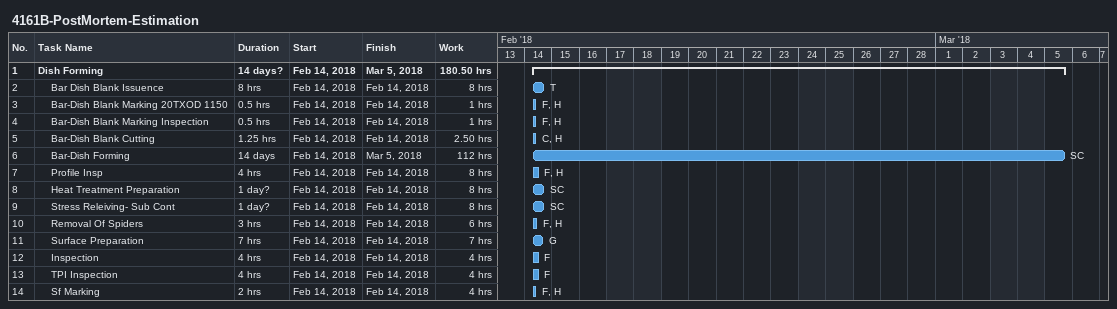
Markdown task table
4161B-PostMortem-Estimation

| ID | Level | Task | Duration | Start | Finish | Resources | Work (h) |
|---|---|---|---|---|---|---|---|
| 1 | 1 | **Dish Forming** | 14d? | 2018-02-14 | 2018-03-05 |  | 180.50 |
| 2 | 2 | Bar Dish Blank Issuence | 8h | 2018-02-14 | 2018-02-14 | T | 8 |
| 3 | 2 | Bar-Dish Blank Marking 20TXOD 1150 | 0.5h | 2018-02-14 | 2018-02-14 | F, H | 1 |
| 4 | 2 | Bar-Dish Blank Marking Inspection | 0.5h | 2018-02-14 | 2018-02-14 | F, H | 1 |
| 5 | 2 | Bar-Dish Blank Cutting | 1.25h | 2018-02-14 | 2018-02-14 | C, H | 2.50 |
| 6 | 2 | Bar-Dish Forming | 14d | 2018-02-14 | 2018-03-05 | SC | 112 |
| 7 | 2 | Profile Insp | 4h | 2018-02-14 | 2018-02-14 | F, H | 8 |
| 8 | 2 | Heat Treatment Preparation | 1d? | 2018-02-14 | 2018-02-14 | SC | 8 |
| 9 | 2 | Stress Releiving- Sub Cont | 1d? | 2018-02-14 | 2018-02-14 | SC | 8 |
| 10 | 2 | Removal Of Spiders | 3h | 2018-02-14 | 2018-02-14 | F, H | 6 |
| 11 | 2 | Surface Preparation | 7h | 2018-02-14 | 2018-02-14 | G | 7 |
| 12 | 2 | Inspection | 4h | 2018-02-14 | 2018-02-14 | F | 4 |
| 13 | 2 | TPI Inspection | 4h | 2018-02-14 | 2018-02-14 | F | 4 |
| 14 | 2 | Sf Marking | 2h | 2018-02-14 | 2018-02-14 | F, H | 4 |
